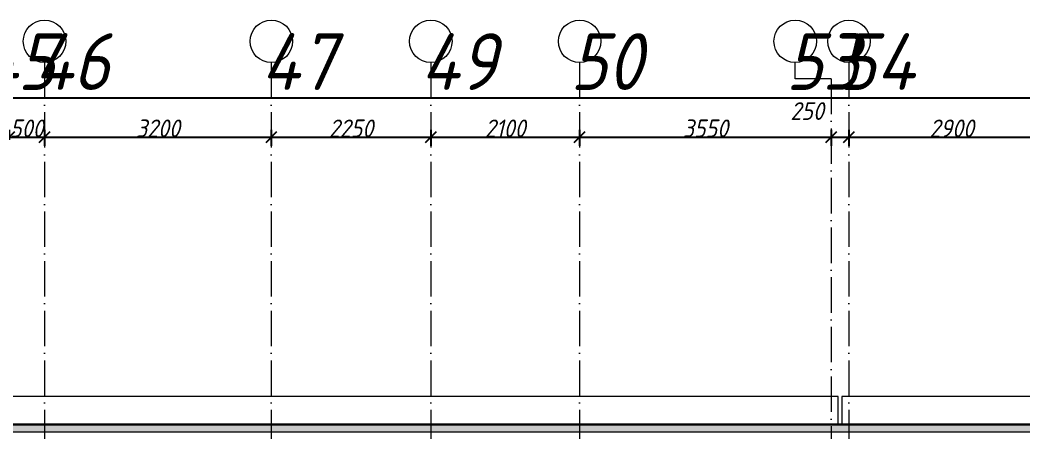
# Model space of a CAD drawing. Header units: millimetres. Extents: x -12989 to 629078, y -109036 to 555275.
# Drawn here: x 576794 to 590944, y 513810 to 519621 of the extents above; entities that cross this region are included whole.
import ezdxf

# ---------------------------------------------------------------- set-up
doc = ezdxf.new("R2010")
doc.units = ezdxf.units.MM
doc.linetypes.add('50_200_ШТРИХ_1Т_ш5_п1_п1_', pattern=[700, 500, -100, 0, -100])
for name, color, linetype, lineweight in [('A-____-____-DIMS', 7, 'Continuous', 9), ('A-FLOR-____-OTLN', 7, 'Continuous', 9), ('A-WALL-____-MCUT', 7, 'Continuous', 13), ('A-WALL-____-MCUT-3', 7, 'Continuous', 9), ('A-WALL-____-PATT-1', 7, 'Continuous', 9), ('S-GRID-____-IDEN', 7, 'Continuous', 9), ('S-GRID-____-OTLN', 7, 'Continuous', 9), ('S-GRID-____-OTLN-1', 7, '50_200_ШТРИХ_1Т_ш5_п1_п1_', 9)]:
    doc.layers.add(name, color=color, linetype=linetype, lineweight=lineweight)
doc.styles.add('ISOCPEUR_I', font='isocpeui.ttf', dxfattribs={"width": 0.9, "height": 2.5})
doc.styles.add('ISOCPEUR_I_9', font='isocpeui.ttf', dxfattribs={"width": 0.9, "height": 250})
doc.dimstyles.new('ISO-2_5_0_9К_БОЛЬШОЙ_ОСИ', dxfattribs={"dimscale": 304.8, "dimtxt": 248.995294, "dimasz": 0.492126, "dimexe": 0.393701, "dimexo": 0, "dimgap": 0, "dimtad": 1, "dimdec": 0, "dimzin": 0, "dimdsep": 46, "dimtxsty": 'ISOCPEUR_I_9', "dimblk1": 'OBLIQUE', "dimblk2": 'OBLIQUE', "dimsah": 1, "dimcen": 0.09, "dimdle": 0.393701, "dimazin": 0, "dimtfac": 1, "dimtdec": 4, "dimtix": 1, "dimtmove": 0, "dimatfit": 3, "dimfxl": 1, "dimtvp": 1, "dimtolj": 1, "dimtzin": 0, "dimarcsym": 2})
doc.dimstyles.new('ISO-2_5_0_9К_БОЛЬШОЙ_ОСИ_1', dxfattribs={"dimscale": 304.8, "dimtxt": 248.995294, "dimasz": 0.492126, "dimexe": 0.393701, "dimexo": 0, "dimgap": 0, "dimtad": 1, "dimdec": 0, "dimzin": 0, "dimdsep": 46, "dimtxsty": 'ISOCPEUR_I_9', "dimblk1": 'OBLIQUE', "dimblk2": 'OBLIQUE', "dimsah": 1, "dimcen": 0.09, "dimdle": 0.393701, "dimazin": 0, "dimtfac": 1, "dimtdec": 4, "dimtix": 1, "dimtmove": 1, "dimatfit": 3, "dimfxl": 1, "dimtvp": 1, "dimtolj": 1, "dimtzin": 0, "dimarcsym": 2})
doc.dimstyles.new('ISO-2_5_0_9К_БОЛЬШОЙ_ОСИ_2', dxfattribs={"dimscale": 304.8, "dimtxt": 248.995294, "dimasz": 0.492126, "dimexe": 0.393701, "dimexo": 0, "dimgap": 0, "dimtad": 1, "dimdec": 0, "dimzin": 0, "dimdsep": 46, "dimtxsty": 'ISOCPEUR_I_9', "dimblk1": 'OBLIQUE', "dimblk2": 'OBLIQUE', "dimsah": 1, "dimcen": 0.09, "dimdle": 0.393701, "dimazin": 0, "dimtfac": 1, "dimtdec": 4, "dimtix": 1, "dimtmove": 2, "dimatfit": 3, "dimfxl": 1, "dimtvp": 1, "dimtolj": 1, "dimtzin": 0, "dimarcsym": 2})

# ---------------------------------------------------------------- blocks, each defined once
blk = doc.blocks.new('Ось сетки - Круг_Ø6_00__ISO-2_5_0_9K_-25732049-АР1_Кладочный план подвала в осях 1-64_Ю-ЯЯ')
at = {"layer": 'S-GRID-____-IDEN'}
blk.add_circle((0, 0), 3, dxfattribs=at)
blk = doc.blocks.new('_Oblique')
at = {"color": 0, "linetype": 'ByBlock', "lineweight": -2}
blk.add_line((-0.5, -0.5), (0.5, 0.5), dxfattribs=at)
blk = doc.blocks.new('*D6575')
at = {"layer": 'A-____-____-DIMS', "color": 0, "lineweight": -2, "transparency": 16777216}
for p, q in [((576639, 518074), (576639, 517848)), ((577139, 518074), (577139, 517848)), ((576519, 517968), (577259, 517968))]:
    blk.add_line(p, q, dxfattribs=at)
at = {"layer": 'Defpoints', "color": 0, "transparency": 16777216}
for p in [(576639, 518074), (577139, 518074), (577139, 517968)]:
    blk.add_point(p, dxfattribs=at)
at = {"layer": 'A-____-____-DIMS', "color": 0, "lineweight": -2, "transparency": 16777216, "xscale": 150, "yscale": 150, "zscale": 150, "rotation": 180}
blk.add_blockref('_Oblique', (576639, 517968), dxfattribs=at)
at = {"layer": 'A-____-____-DIMS', "color": 0, "lineweight": -2, "transparency": 16777216, "xscale": 150, "yscale": 150, "zscale": 150}
blk.add_blockref('_Oblique', (577139, 517968), dxfattribs=at)
at = {"layer": 'A-____-____-DIMS', "color": 0, "transparency": 16777216, "insert": (576889, 518093), "char_height": 250, "width": 568.86, "attachment_point": 5, "style": 'ISOCPEUR_I_9'}
blk.add_mtext('\\A1;500', dxfattribs=at)
blk = doc.blocks.new('*D6576')
at = {"layer": 'A-____-____-DIMS', "color": 0, "lineweight": -2, "transparency": 16777216}
for p, q in [((577139, 518074), (577139, 517848)), ((580339, 518074), (580339, 517848)), ((577019, 517968), (580459, 517968))]:
    blk.add_line(p, q, dxfattribs=at)
at = {"layer": 'Defpoints', "color": 0, "transparency": 16777216}
for p in [(577139, 518074), (580339, 518074), (580339, 517968)]:
    blk.add_point(p, dxfattribs=at)
at = {"layer": 'A-____-____-DIMS', "color": 0, "lineweight": -2, "transparency": 16777216, "xscale": 150, "yscale": 150, "zscale": 150, "rotation": 180}
blk.add_blockref('_Oblique', (577139, 517968), dxfattribs=at)
at = {"layer": 'A-____-____-DIMS', "color": 0, "lineweight": -2, "transparency": 16777216, "xscale": 150, "yscale": 150, "zscale": 150}
blk.add_blockref('_Oblique', (580339, 517968), dxfattribs=at)
at = {"layer": 'A-____-____-DIMS', "color": 0, "transparency": 16777216, "insert": (578739, 518093), "char_height": 250, "width": 758.48, "attachment_point": 5, "style": 'ISOCPEUR_I_9'}
blk.add_mtext('\\A1;3200', dxfattribs=at)
blk = doc.blocks.new('*D6577')
at = {"layer": 'A-____-____-DIMS', "color": 0, "lineweight": -2, "transparency": 16777216}
for p, q in [((580339, 518074), (580339, 517848)), ((582589, 518074), (582589, 517848)), ((580219, 517968), (582709, 517968))]:
    blk.add_line(p, q, dxfattribs=at)
at = {"layer": 'Defpoints', "color": 0, "transparency": 16777216}
for p in [(580339, 518074), (582589, 518074), (582589, 517968)]:
    blk.add_point(p, dxfattribs=at)
at = {"layer": 'A-____-____-DIMS', "color": 0, "lineweight": -2, "transparency": 16777216, "xscale": 150, "yscale": 150, "zscale": 150, "rotation": 180}
blk.add_blockref('_Oblique', (580339, 517968), dxfattribs=at)
at = {"layer": 'A-____-____-DIMS', "color": 0, "lineweight": -2, "transparency": 16777216, "xscale": 150, "yscale": 150, "zscale": 150}
blk.add_blockref('_Oblique', (582589, 517968), dxfattribs=at)
at = {"layer": 'A-____-____-DIMS', "color": 0, "transparency": 16777216, "insert": (581464, 518093), "char_height": 250, "width": 758.48, "attachment_point": 5, "style": 'ISOCPEUR_I_9'}
blk.add_mtext('\\A1;2250', dxfattribs=at)
blk = doc.blocks.new('*D6578')
at = {"layer": 'A-____-____-DIMS', "color": 0, "lineweight": -2, "transparency": 16777216}
for p, q in [((582589, 518074), (582589, 517848)), ((584689, 518074), (584689, 517848)), ((582469, 517968), (584809, 517968))]:
    blk.add_line(p, q, dxfattribs=at)
at = {"layer": 'Defpoints', "color": 0, "transparency": 16777216}
for p in [(582589, 518074), (584689, 518074), (584689, 517968)]:
    blk.add_point(p, dxfattribs=at)
at = {"layer": 'A-____-____-DIMS', "color": 0, "lineweight": -2, "transparency": 16777216, "xscale": 150, "yscale": 150, "zscale": 150, "rotation": 180}
blk.add_blockref('_Oblique', (582589, 517968), dxfattribs=at)
at = {"layer": 'A-____-____-DIMS', "color": 0, "lineweight": -2, "transparency": 16777216, "xscale": 150, "yscale": 150, "zscale": 150}
blk.add_blockref('_Oblique', (584689, 517968), dxfattribs=at)
at = {"layer": 'A-____-____-DIMS', "color": 0, "transparency": 16777216, "insert": (583639, 518093), "char_height": 250, "width": 701.02, "attachment_point": 5, "style": 'ISOCPEUR_I_9'}
blk.add_mtext('\\A1;2100', dxfattribs=at)
blk = doc.blocks.new('*D6579')
at = {"layer": 'A-____-____-DIMS', "color": 0, "lineweight": -2, "transparency": 16777216}
for p, q in [((584689, 518074), (584689, 517848)), ((588239, 518074), (588239, 517848)), ((584569, 517968), (588359, 517968))]:
    blk.add_line(p, q, dxfattribs=at)
at = {"layer": 'Defpoints', "color": 0, "transparency": 16777216}
for p in [(584689, 518074), (588239, 518074), (588239, 517968)]:
    blk.add_point(p, dxfattribs=at)
at = {"layer": 'A-____-____-DIMS', "color": 0, "lineweight": -2, "transparency": 16777216, "xscale": 150, "yscale": 150, "zscale": 150, "rotation": 180}
blk.add_blockref('_Oblique', (584689, 517968), dxfattribs=at)
at = {"layer": 'A-____-____-DIMS', "color": 0, "lineweight": -2, "transparency": 16777216, "xscale": 150, "yscale": 150, "zscale": 150}
blk.add_blockref('_Oblique', (588239, 517968), dxfattribs=at)
at = {"layer": 'A-____-____-DIMS', "color": 0, "transparency": 16777216, "insert": (586464, 518093), "char_height": 250, "width": 758.48, "attachment_point": 5, "style": 'ISOCPEUR_I_9'}
blk.add_mtext('\\A1;3550', dxfattribs=at)
blk = doc.blocks.new('*D6580')
at = {"layer": 'A-____-____-DIMS', "color": 0, "lineweight": -2, "transparency": 16777216}
for p, q in [((588239, 518074), (588239, 517848)), ((588489, 518074), (588489, 517848)), ((588119, 517968), (588609, 517968))]:
    blk.add_line(p, q, dxfattribs=at)
at = {"layer": 'Defpoints', "color": 0, "transparency": 16777216}
for p in [(588239, 518074), (588489, 518074), (588489, 517968)]:
    blk.add_point(p, dxfattribs=at)
at = {"layer": 'A-____-____-DIMS', "color": 0, "lineweight": -2, "transparency": 16777216, "xscale": 150, "yscale": 150, "zscale": 150, "rotation": 180}
blk.add_blockref('_Oblique', (588239, 517968), dxfattribs=at)
at = {"layer": 'A-____-____-DIMS', "color": 0, "lineweight": -2, "transparency": 16777216, "xscale": 150, "yscale": 150, "zscale": 150}
blk.add_blockref('_Oblique', (588489, 517968), dxfattribs=at)
at = {"layer": 'A-____-____-DIMS', "color": 0, "transparency": 16777216, "insert": (587663, 518462), "char_height": 250, "width": 568.86, "attachment_point": 1, "line_spacing_factor": 1.149209, "style": 'ISOCPEUR_I_9'}
blk.add_mtext('\\A1;250', dxfattribs=at)
blk = doc.blocks.new('*D6581')
at = {"layer": 'A-____-____-DIMS', "color": 0, "lineweight": -2, "transparency": 16777216}
for p, q in [((588489, 518074), (588489, 517848)), ((591389, 518074), (591389, 517848)), ((588369, 517968), (591509, 517968))]:
    blk.add_line(p, q, dxfattribs=at)
at = {"layer": 'Defpoints', "color": 0, "transparency": 16777216}
for p in [(588489, 518074), (591389, 518074), (591389, 517968)]:
    blk.add_point(p, dxfattribs=at)
at = {"layer": 'A-____-____-DIMS', "color": 0, "lineweight": -2, "transparency": 16777216, "xscale": 150, "yscale": 150, "zscale": 150, "rotation": 180}
blk.add_blockref('_Oblique', (588489, 517968), dxfattribs=at)
at = {"layer": 'A-____-____-DIMS', "color": 0, "lineweight": -2, "transparency": 16777216, "xscale": 150, "yscale": 150, "zscale": 150}
blk.add_blockref('_Oblique', (591389, 517968), dxfattribs=at)
at = {"layer": 'A-____-____-DIMS', "color": 0, "transparency": 16777216, "insert": (589939, 518093), "char_height": 250, "width": 758.48, "attachment_point": 5, "style": 'ISOCPEUR_I_9'}
blk.add_mtext('\\A1;2900', dxfattribs=at)
blk = doc.blocks.new('*D6587')
at = {"layer": 'A-____-____-DIMS', "color": 0, "lineweight": -2, "transparency": 16777216}
for p, q in [((511289, 518627), (511289, 518401)), ((614789, 518627), (614789, 518401)), ((511169, 518521), (562522, 518521)), ((614909, 518521), (563401, 518521))]:
    blk.add_line(p, q, dxfattribs=at)
at = {"layer": 'Defpoints', "color": 0, "transparency": 16777216}
for p in [(511289, 518627), (614789, 518627), (614789, 518521)]:
    blk.add_point(p, dxfattribs=at)
at = {"layer": 'A-____-____-DIMS', "color": 0, "lineweight": -2, "transparency": 16777216, "xscale": 150, "yscale": 150, "zscale": 150, "rotation": 180}
blk.add_blockref('_Oblique', (511289, 518521), dxfattribs=at)
at = {"layer": 'A-____-____-DIMS', "color": 0, "lineweight": -2, "transparency": 16777216, "xscale": 150, "yscale": 150, "zscale": 150}
blk.add_blockref('_Oblique', (614789, 518521), dxfattribs=at)
at = {"layer": 'A-____-____-DIMS', "color": 0, "transparency": 16777216, "insert": (562422, 518847), "char_height": 250, "width": 1080.26, "attachment_point": 1, "line_spacing_factor": 1.149209, "style": 'ISOCPEUR_I_9'}
blk.add_mtext('\\A1;103500', dxfattribs=at)

msp = doc.modelspace()

# ---------------------------------------------------------------- hatches: boundary and pattern name
at = {"layer": 'A-WALL-____-PATT-1'}
h = msp.add_hatch(dxfattribs=at)
h.set_pattern_fill('FP_54', color=256, style=0, pattern_type=2)
h.set_pattern_definition([(0, (513638.804, 428127.92), (120.967, 69.841), [80.645, -161.29]), (120, (513638.804, 428127.92), (-120.96808, 69.84086), [80.645, -161.29]), (60, (513638.804, 428127.92), (-8e-05, 139.68186), [0, -161.29, 80.645, 0])])
h.paths.add_polyline_path([(614890.8036, 513810.9591), (614890.8036, 513910.9591), (539688.8036, 513910.9591), (539688.8036, 513810.9591), (614888.8036, 513810.9591)], flags=0)
h.paths.add_polyline_path([(538088.8036, 513810.9591), (538088.8036, 513910.9591), (511186.8036, 513910.9591), (511186.8036, 513810.9591), (534834.3188, 513810.9591)], flags=0)

# ---------------------------------------------------------------- linework, layer by layer
at = {"layer": 'A-FLOR-____-OTLN'}
for p, q in [((588338.8036, 514308.9591), (563838.8036, 514308.9591)), ((588338.8036, 513918.9591), (588338.8036, 514308.9591)), ((600138.8036, 514308.9591), (588388.8036, 514308.9591)), ((588388.8036, 514308.9591), (588388.8036, 513918.9591))]:
    msp.add_line(p, q, dxfattribs=at)
at = {"layer": 'A-WALL-____-MCUT'}
for p, q in [((614998.8036, 513918.9591), (539688.8036, 513918.9591)), ((539688.8036, 513910.9591), (614990.8036, 513910.9591))]:
    msp.add_line(p, q, dxfattribs=at)
at = {"layer": 'A-WALL-____-MCUT-3'}
msp.add_line((539688.8036, 513810.9591), (614890.8036, 513810.9591), dxfattribs=at)
at = {"layer": 'S-GRID-____-OTLN'}
for p, q in [((587730.8073, 518792.9277), (587730.8073, 519020.7686)), ((588238.8036, 518792.9277), (587730.8073, 518792.9277))]:
    msp.add_line(p, q, dxfattribs=at)
at = {"layer": 'S-GRID-____-OTLN-1'}
for p, q in [((577138.8036, 519020.7686), (577138.8036, 481183.844)), ((580338.8036, 519020.7686), (580338.8036, 481019.505)), ((582588.8036, 519020.7686), (582588.8036, 468222.3269)), ((584688.8036, 519020.7686), (584688.8036, 468222.3269)), ((588488.8036, 519020.7686), (588488.8036, 468222.3269)), ((588238.8036, 518792.9277), (588238.8036, 468541.1622))]:
    msp.add_line(p, q, dxfattribs=at)

# ---------------------------------------------------------------- block references
at = {"layer": 'S-GRID-____-IDEN', "xscale": 99.99999999999993, "yscale": 99.99999999999993, "zscale": 99.99999999999993, "rotation": 180}
for p in [(577138.8036, 519320.7686), (580338.8036, 519320.7686), (582588.8036, 519320.7686), (584688.8036, 519320.7686), (587730.8073, 519320.7686), (588488.8036, 519320.7686)]:
    msp.add_blockref('Ось сетки - Круг_Ø6_00__ISO-2_5_0_9K_-25732049-АР1_Кладочный план подвала в осях 1-64_Ю-ЯЯ', p, dxfattribs=at)

# ---------------------------------------------------------------- texts
at = {"layer": 'S-GRID-____-IDEN', "char_height": 800, "attachment_point": 1, "style": 'ISOCPEUR_I'}
for s, insert, width in [('45', (576215.2654, 519434.7022), 425.696062), ('46', (576995.4319, 519434.7022), 425.696062), ('47', (580195.4319, 519434.7022), 425.696062), ('49', (582445.4319, 519434.7022), 425.696062), ('50', (584554.4319, 519434.7022), 404.0505), ('53', (587596.4356, 519434.7022), 404.0505), ('54', (588345.4319, 519434.7022), 425.696062)]:
    msp.add_mtext(s, dxfattribs=dict(at, insert=insert, width=width))

# ---------------------------------------------------------------- dimensions: what is measured, and where the dimension line sits
at = {"layer": 'A-____-____-DIMS'}
for base, p1, p2, dimstyle, override, picture, middle in [((614788.8036, 518520.5857), (511288.8036, 518626.6518), (614788.8036, 518626.6518), 'ISO-2_5_0_9К_БОЛЬШОЙ_ОСИ_2', {"dimtxt": 400, "dimpost": '<>', "dimfxl": 103500}, '*D6587', (562961.6538, 518680.533)), ((588488.8036, 517968.3665), (588238.8036, 518074.4325), (588488.8036, 518074.4325), 'ISO-2_5_0_9К_БОЛЬШОЙ_ОСИ_1', {"dimtxt": 400, "dimpost": '<>', "dimfxl": 250}, '*D6580', (587947.176, 518128.3137))]:
    dim = msp.add_linear_dim(base=base, p1=p1, p2=p2, dimstyle=dimstyle, override=override, dxfattribs=at)
    dim.commit()
    dim.dimension.update_dxf_attribs({"geometry": picture, "text_midpoint": middle, "dimtype": 160})
for base, p1, p2, override, picture, middle in [((577138.8036, 517968.3665), (576638.8036, 518074.4325), (577138.8036, 518074.4325), {"dimtxt": 400, "dimpost": '<>', "dimfxl": 500}, '*D6575', (576888.8036, 518093.3665)), ((580338.8036, 517968.3665), (577138.8036, 518074.4325), (580338.8036, 518074.4325), {"dimtxt": 400, "dimpost": '<>', "dimfxl": 3200}, '*D6576', (578738.8036, 518093.3665)), ((582588.8036, 517968.3665), (580338.8036, 518074.4325), (582588.8036, 518074.4325), {"dimtxt": 400, "dimpost": '<>', "dimfxl": 2250}, '*D6577', (581463.8036, 518093.3665)), ((584688.8036, 517968.3665), (582588.8036, 518074.4325), (584688.8036, 518074.4325), {"dimtxt": 400, "dimpost": '<>', "dimfxl": 2100}, '*D6578', (583638.8036, 518093.3665)), ((588238.8036, 517968.3665), (584688.8036, 518074.4325), (588238.8036, 518074.4325), {"dimtxt": 400, "dimpost": '<>', "dimfxl": 3550}, '*D6579', (586463.8036, 518093.3665)), ((591388.8036, 517968.3665), (588488.8036, 518074.4325), (591388.8036, 518074.4325), {"dimtxt": 400, "dimpost": '<>', "dimfxl": 2900}, '*D6581', (589938.8036, 518093.3665))]:
    dim = msp.add_linear_dim(base=base, p1=p1, p2=p2, dimstyle='ISO-2_5_0_9К_БОЛЬШОЙ_ОСИ', override=override, dxfattribs=at)
    dim.commit()
    dim.dimension.update_dxf_attribs({"geometry": picture, "text_midpoint": middle})

doc.saveas('drawing.dxf')
